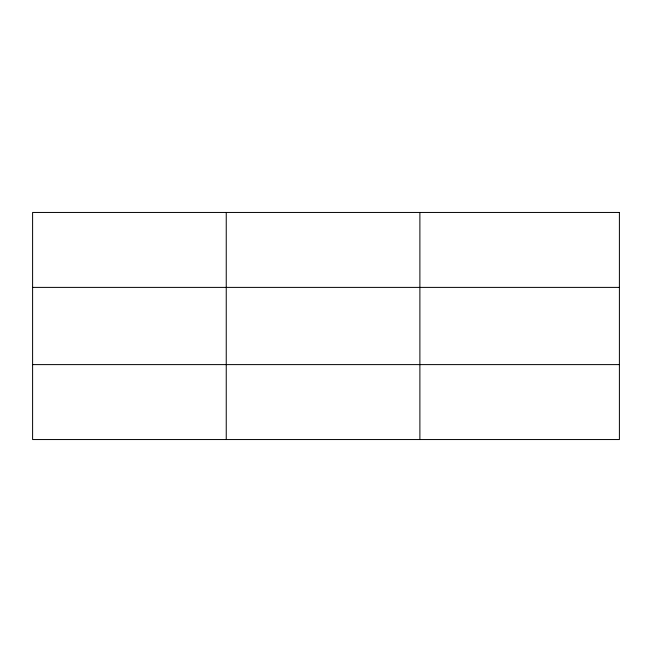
<?xml version="1.0" encoding="UTF-8"?>
<svg xmlns="http://www.w3.org/2000/svg" width="652" height="652" viewBox="0 0 652 652"><rect width="100%" height="100%" fill="white"/><g stroke="black" fill="none" stroke-linecap="round" stroke-linejoin="round"><path stroke-width="0.98" d="M226.244 439.546L226.244 212.454M419.888 439.546L419.888 212.454M32.6 287.393L619.4 287.393M32.6 364.607L619.4 364.607M619.4 212.454L32.6 212.454L32.6 439.546L619.4 439.546L619.4 212.454"/></g></svg>
